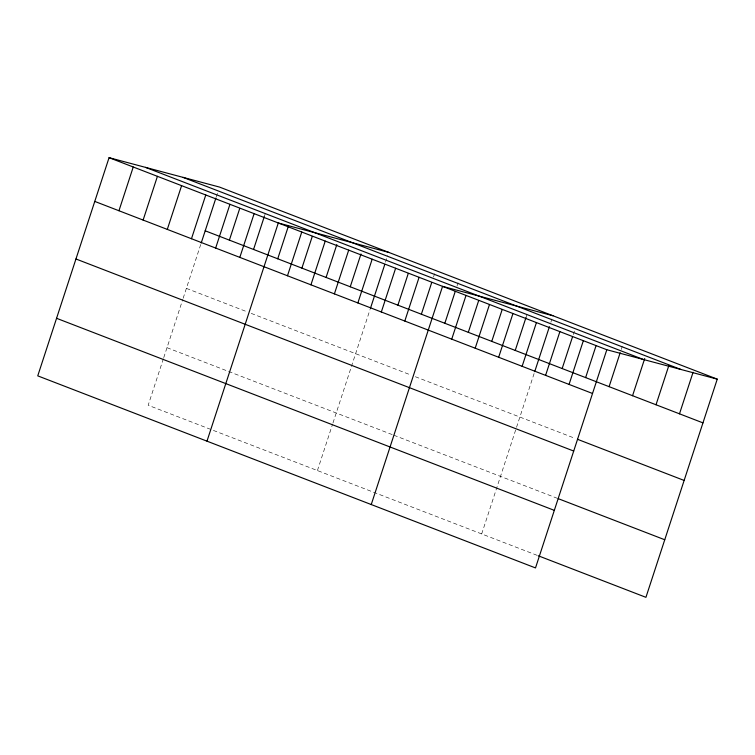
<?xml version="1.0" encoding="UTF-8"?>
<svg xmlns="http://www.w3.org/2000/svg" width="755" height="755" viewBox="0 0 755 755"><rect width="100%" height="100%" fill="white"/><g stroke="black" fill="none" stroke-linecap="round" stroke-linejoin="round"><path stroke-width="0.57" stroke-dasharray="3.77 2.83" d="M163.373 358.757L148.178 405.256L537.145 555.34M163.741 357.653L182.795 299.357M183.154 298.263L200.858 244.091M216.279 196.913L217.704 192.534M264.269 216.666L265.345 213.382M317.421 470.563L332.615 424.065M332.974 422.96L370.092 309.399M385.512 262.211L387.655 255.652M433.521 277.047L434.587 273.763M456.983 286.098L458.058 282.814M525.952 317.638L527.028 314.354M481.681 533.945L534.351 372.781M550.848 322.319L551.914 319.035M573.243 334.654L574.668 330.275M621.242 349.48L622.318 346.196M186.381 288.372L246.828 311.702M251.217 313.391L411.079 375.084M415.354 376.726L575.338 438.466M166.997 347.687L392.76 434.805M393.827 435.22L557.02 498.187"/><path stroke-width="1.13" d="M717.25 379.142L219.497 187.07L109.069 157.672L37.75 375.858L535.503 567.93L606.822 349.744L717.25 379.142L645.931 597.328L538.211 555.755M118.95 210.739L133.239 167.006M143.12 220.073L157.418 176.33M167.299 229.397L181.596 185.664M191.477 238.731L205.775 194.988M201.217 242.987L215.921 198.008M215.656 248.055L229.945 204.322M229.378 240.137L239.741 208.427M239.826 257.389L254.124 213.646M253.548 249.461L264.269 216.666M206.983 441.165L278.302 222.98L388.731 252.378M277.727 258.795L288.448 225.99M287.476 275.773L301.764 232.03M301.906 268.119L312.268 236.419M310.937 284.824L325.235 241.09M326.084 277.453L336.805 244.648M334.399 293.884L348.697 250.141M350.254 286.777L360.984 253.982M357.87 302.934L372.168 259.201M370.46 308.285L384.795 264.401M381.332 311.985L395.629 268.252M397.904 305.162L408.266 273.452M404.803 321.045L419.091 277.302M421.365 314.222L431.728 282.512M371.243 504.548L442.562 286.362L552.99 315.76M444.837 323.272L455.199 291.562M451.735 339.155L466.024 295.413M468.298 332.332L478.661 300.622M475.197 348.206L489.495 304.473M491.76 341.383L502.132 309.673M498.659 357.266L512.956 313.523M515.231 350.443L525.952 317.638M522.13 366.317L536.428 322.583M534.71 371.668L549.413 326.689M545.591 375.367L559.889 331.634M562.164 368.544L572.526 336.834M569.062 384.427L583.351 340.684M585.625 377.604L595.988 345.894M609.096 386.654L620.166 352.764M632.558 395.714L644.713 358.531M656.019 404.765L668.892 365.401M679.491 413.825L693.071 372.272M183.05 177.368L680.812 369.44M145.507 167.374L643.26 359.446M109.069 157.672L606.822 349.744M205.2 230.803L702.952 422.875M94.771 201.415L592.524 393.478M577.481 439.287L684.134 480.444M75.953 258.984L573.706 451.046M558.087 498.602L664.749 539.759M56.568 318.299L554.321 510.361"/></g></svg>
